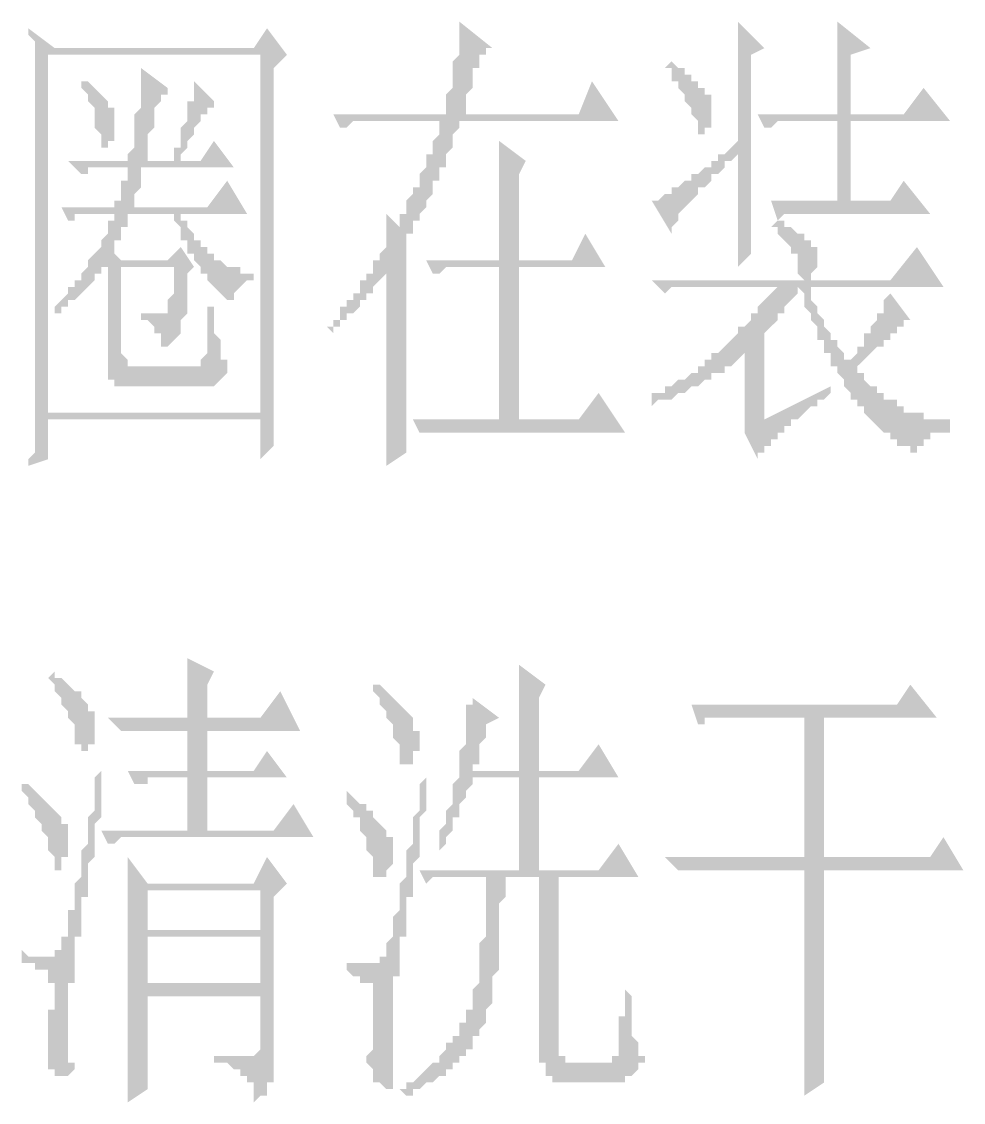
# Model space of a CAD drawing. Header units: millimetres. Extents: x 0 to 275, y 0 to 194.
# Drawn here: x 206.12 to 215.14, y 94.85 to 105.2 of the extents above; entities that cross this region are included whole.
import ezdxf

# ---------------------------------------------------------------- set-up
doc = ezdxf.new("R2010")
doc.units = ezdxf.units.MM

msp = doc.modelspace()

# ---------------------------------------------------------------- hatches: boundary and pattern name
h = msp.add_hatch(color=0)
h.paths.add_polyline_path([(209.6135, 103.039333), (209.55, 102.975833), (209.55, 102.912333), (209.4865, 102.912333), (209.4865, 102.848833), (209.4865, 102.785333), (209.423, 102.785333), (209.423, 102.721833), (209.3595, 102.721833), (209.3595, 102.658333), (209.3595, 102.594833), (209.296, 102.594833), (209.296, 102.531333), (209.2325, 102.531333), (209.2325, 102.467833), (209.169, 102.467833), (209.169, 102.404333), (209.169, 102.340833), (209.1055, 102.340833), (209.1055, 102.277333), (209.042, 102.277333), (209.1055, 102.213833), (209.1055, 102.277333), (209.169, 102.277333), (209.169, 102.340833), (209.2325, 102.340833), (209.2325, 102.404333), (209.296, 102.404333), (209.3595, 102.467833), (209.3595, 102.531333), (209.423, 102.531333), (209.423, 102.594833), (209.4865, 102.594833), (209.4865, 102.658333), (209.55, 102.721833), (209.6135, 102.785333), (209.6135, 101.451833), (209.6135, 101.388333), (209.6135, 101.324833), (209.6135, 101.261333), (209.6135, 101.197833), (209.6135, 101.134333), (209.6135, 101.070833), (209.6135, 101.007333), (209.6135, 100.943833), (209.804, 101.070833), (209.804, 103.102833), (209.804, 103.166333), (209.8675, 103.166333), (209.8675, 103.229833), (209.8675, 103.293333), (209.931, 103.293333), (209.931, 103.356833), (209.9945, 103.420333), (209.9945, 103.483833), (210.058, 103.547333), (210.058, 103.610833), (210.058, 103.674333), (210.1215, 103.674333), (210.1215, 103.737833), (210.1215, 103.801333), (210.185, 103.801333), (210.185, 103.864833), (210.185, 103.928333), (210.2485, 103.991833), (210.2485, 104.055333), (210.2485, 104.118833), (210.312, 104.182333), (210.312, 104.245833), (211.836, 104.245833), (211.582, 104.626833), (211.455, 104.309333), (210.3755, 104.309333), (210.3755, 104.372833), (210.3755, 104.436333), (210.3755, 104.499833), (210.439, 104.563333), (210.439, 104.626833), (210.439, 104.690333), (210.439, 104.753833), (210.5025, 104.753833), (210.5025, 104.817333), (210.5025, 104.880833), (210.566, 104.880833), (210.566, 104.944333), (210.6295, 104.944333), (210.312, 105.198333), (210.312, 105.134833), (210.312, 105.071333), (210.312, 105.007833), (210.312, 104.944333), (210.312, 104.880833), (210.2485, 104.817333), (210.2485, 104.753833), (210.2485, 104.690333), (210.2485, 104.626833), (210.2485, 104.563333), (210.185, 104.499833), (210.185, 104.436333), (210.185, 104.372833), (210.185, 104.309333), (209.1055, 104.309333), (209.169, 104.182333), (209.2325, 104.182333), (209.296, 104.245833), (209.3595, 104.245833), (209.423, 104.245833), (210.1215, 104.245833), (210.1215, 104.182333), (210.1215, 104.118833), (210.058, 104.055333), (210.058, 103.991833), (210.058, 103.928333), (209.9945, 103.928333), (209.9945, 103.864833), (209.9945, 103.801333), (209.931, 103.737833), (209.931, 103.674333), (209.931, 103.610833), (209.8675, 103.610833), (209.8675, 103.547333), (209.804, 103.483833), (209.804, 103.420333), (209.804, 103.356833), (209.7405, 103.356833), (209.7405, 103.293333), (209.7405, 103.229833), (209.6135, 103.356833), (209.6135, 103.293333), (209.6135, 103.229833), (209.6135, 103.166333), (209.6135, 103.102833)])
h.paths.add_polyline_path([(210.693, 103.547333), (210.693, 102.912333), (209.9945, 102.912333), (210.058, 102.785333), (210.1215, 102.785333), (210.185, 102.848833), (210.2485, 102.848833), (210.312, 102.848833), (210.693, 102.848833), (210.693, 101.388333), (209.8675, 101.388333), (209.931, 101.261333), (209.9945, 101.261333), (210.058, 101.261333), (210.1215, 101.261333), (210.185, 101.261333), (211.8995, 101.261333), (211.6455, 101.642333), (211.455, 101.388333), (210.8835, 101.388333), (210.8835, 102.848833), (211.709, 102.848833), (211.5185, 103.166333), (211.3915, 102.912333), (210.8835, 102.912333), (210.8835, 103.737833), (210.947, 103.864833), (210.693, 104.055333), (210.693, 103.991833), (210.693, 103.928333), (210.693, 103.864833), (210.693, 103.801333), (210.693, 103.737833), (210.693, 103.674333), (210.693, 103.610833)])
h = msp.add_hatch(color=0)
h.paths.add_polyline_path([(212.344, 104.817333), (212.2805, 104.753833), (212.344, 104.753833), (212.344, 104.690333), (212.344, 104.626833), (212.4075, 104.626833), (212.4075, 104.563333), (212.471, 104.499833), (212.471, 104.436333), (212.5345, 104.372833), (212.5345, 104.309333), (212.598, 104.245833), (212.598, 104.182333), (212.598, 104.118833), (212.6615, 104.118833), (212.6615, 104.182333), (212.725, 104.182333), (212.725, 104.245833), (212.725, 104.309333), (212.725, 104.372833), (212.725, 104.436333), (212.725, 104.499833), (212.6615, 104.499833), (212.6615, 104.563333), (212.598, 104.563333), (212.598, 104.626833), (212.5345, 104.626833), (212.5345, 104.690333), (212.471, 104.690333), (212.471, 104.753833), (212.4075, 104.753833)])
h.paths.add_polyline_path([(213.106, 104.880833), (213.233, 104.944333), (212.979, 105.198333), (212.979, 105.134833), (212.979, 105.071333), (212.979, 105.007833), (212.979, 104.944333), (212.979, 104.880833), (212.979, 104.817333), (212.979, 104.753833), (212.979, 104.690333), (212.979, 104.626833), (212.979, 104.563333), (212.979, 104.499833), (212.979, 104.436333), (212.979, 104.372833), (212.979, 104.309333), (212.979, 104.245833), (212.979, 104.182333), (212.979, 104.118833), (212.979, 104.055333), (212.9155, 103.991833), (212.852, 103.928333), (212.7885, 103.928333), (212.7885, 103.864833), (212.725, 103.864833), (212.725, 103.801333), (212.6615, 103.801333), (212.598, 103.737833), (212.5345, 103.737833), (212.5345, 103.674333), (212.471, 103.674333), (212.4075, 103.610833), (212.344, 103.610833), (212.344, 103.547333), (212.2805, 103.547333), (212.217, 103.483833), (212.1535, 103.483833), (212.344, 103.166333), (212.344, 103.229833), (212.4075, 103.293333), (212.4075, 103.356833), (212.471, 103.420333), (212.5345, 103.483833), (212.598, 103.547333), (212.598, 103.610833), (212.6615, 103.610833), (212.725, 103.674333), (212.725, 103.737833), (212.7885, 103.737833), (212.852, 103.801333), (212.852, 103.864833), (212.9155, 103.864833), (212.979, 103.928333), (212.979, 103.864833), (212.979, 103.801333), (212.979, 103.737833), (212.979, 103.674333), (212.979, 103.610833), (212.979, 103.547333), (212.979, 103.483833), (212.979, 103.420333), (212.979, 103.356833), (212.979, 103.293333), (212.979, 103.229833), (212.979, 103.166333), (212.979, 103.102833), (212.979, 103.039333), (212.979, 102.975833), (212.979, 102.912333), (212.979, 102.848833), (213.106, 102.975833)])
h.paths.add_polyline_path([(213.1695, 104.309333), (213.233, 104.182333), (213.2965, 104.182333), (213.36, 104.245833), (213.4235, 104.245833), (213.487, 104.245833), (213.9315, 104.245833), (213.9315, 103.483833), (213.2965, 103.483833), (213.36, 103.293333), (213.4235, 103.356833), (213.487, 103.356833), (213.5505, 103.356833), (213.614, 103.356833), (214.8205, 103.356833), (214.5665, 103.674333), (214.4395, 103.483833), (214.0585, 103.483833), (214.0585, 104.245833), (215.011, 104.245833), (214.757, 104.563333), (214.5665, 104.309333), (214.0585, 104.309333), (214.0585, 104.880833), (214.249, 104.944333), (213.9315, 105.198333), (213.9315, 105.134833), (213.9315, 105.071333), (213.9315, 105.007833), (213.9315, 104.944333), (213.9315, 104.880833), (213.9315, 104.817333), (213.9315, 104.753833), (213.9315, 104.690333), (213.9315, 104.626833), (213.9315, 104.563333), (213.9315, 104.499833), (213.9315, 104.436333), (213.9315, 104.372833), (213.9315, 104.309333)])
h.paths.add_polyline_path([(213.614, 102.721833), (212.1535, 102.721833), (212.2805, 102.594833), (212.344, 102.658333), (212.4075, 102.658333), (212.471, 102.658333), (212.5345, 102.658333), (213.36, 102.658333), (213.2965, 102.594833), (213.233, 102.531333), (213.1695, 102.467833), (213.1695, 102.404333), (213.106, 102.404333), (213.106, 102.340833), (213.0425, 102.277333), (212.979, 102.277333), (212.979, 102.213833), (212.9155, 102.150333), (212.852, 102.086833), (212.7885, 102.023333), (212.725, 102.023333), (212.725, 101.959833), (212.6615, 101.959833), (212.6615, 101.896333), (212.598, 101.896333), (212.598, 101.832833), (212.5345, 101.832833), (212.471, 101.769333), (212.4075, 101.769333), (212.344, 101.705833), (212.2805, 101.705833), (212.2805, 101.642333), (212.217, 101.642333), (212.1535, 101.642333), (212.1535, 101.515333), (212.217, 101.578833), (212.2805, 101.578833), (212.344, 101.578833), (212.4075, 101.642333), (212.471, 101.642333), (212.5345, 101.705833), (212.598, 101.705833), (212.6615, 101.769333), (212.725, 101.769333), (212.725, 101.832833), (212.7885, 101.832833), (212.852, 101.832833), (212.852, 101.896333), (212.9155, 101.896333), (212.979, 101.959833), (213.0425, 102.023333), (213.0425, 101.515333), (213.0425, 101.451833), (213.0425, 101.388333), (213.0425, 101.324833), (213.0425, 101.261333), (213.1695, 101.007333), (213.1695, 101.070833), (213.233, 101.070833), (213.233, 101.134333), (213.2965, 101.134333), (213.2965, 101.197833), (213.36, 101.197833), (213.36, 101.261333), (213.4235, 101.261333), (213.4235, 101.324833), (213.487, 101.324833), (213.487, 101.388333), (213.5505, 101.388333), (213.614, 101.451833), (213.6775, 101.515333), (213.741, 101.515333), (213.741, 101.578833), (213.8045, 101.578833), (213.868, 101.642333), (213.868, 101.705833), (213.233, 101.388333), (213.233, 102.213833), (213.2965, 102.277333), (213.36, 102.340833), (213.36, 102.404333), (213.4235, 102.404333), (213.4235, 102.467833), (213.487, 102.531333), (213.5505, 102.594833), (213.5505, 102.658333), (213.614, 102.594833), (213.614, 102.531333), (213.614, 102.467833), (213.6775, 102.404333), (213.6775, 102.340833), (213.741, 102.277333), (213.741, 102.213833), (213.741, 102.150333), (213.8045, 102.150333), (213.8045, 102.086833), (213.8045, 102.023333), (213.868, 102.023333), (213.868, 101.959833), (213.868, 101.896333), (213.9315, 101.896333), (213.9315, 101.832833), (213.995, 101.769333), (213.995, 101.705833), (214.0585, 101.642333), (214.0585, 101.578833), (214.122, 101.578833), (214.122, 101.515333), (214.1855, 101.515333), (214.1855, 101.451833), (214.249, 101.388333), (214.3125, 101.324833), (214.376, 101.261333), (214.4395, 101.261333), (214.4395, 101.197833), (214.503, 101.197833), (214.503, 101.134333), (214.5665, 101.134333), (214.63, 101.134333), (214.63, 101.070833), (214.6935, 101.070833), (214.6935, 101.134333), (214.757, 101.134333), (214.757, 101.197833), (214.8205, 101.197833), (214.8205, 101.261333), (214.884, 101.261333), (214.9475, 101.261333), (215.011, 101.261333), (215.011, 101.388333), (214.9475, 101.388333), (214.884, 101.388333), (214.8205, 101.388333), (214.757, 101.388333), (214.757, 101.451833), (214.6935, 101.451833), (214.63, 101.451833), (214.5665, 101.451833), (214.5665, 101.515333), (214.503, 101.515333), (214.503, 101.578833), (214.4395, 101.578833), (214.376, 101.578833), (214.376, 101.642333), (214.3125, 101.642333), (214.3125, 101.705833), (214.249, 101.705833), (214.1855, 101.769333), (214.1855, 101.832833), (214.122, 101.832833), (214.122, 101.896333), (214.0585, 101.896333), (214.122, 101.896333), (214.1855, 101.959833), (214.249, 102.023333), (214.3125, 102.086833), (214.376, 102.086833), (214.376, 102.150333), (214.4395, 102.150333), (214.4395, 102.213833), (214.503, 102.213833), (214.503, 102.277333), (214.5665, 102.277333), (214.5665, 102.340833), (214.63, 102.340833), (214.4395, 102.594833), (214.376, 102.531333), (214.376, 102.467833), (214.376, 102.404333), (214.3125, 102.404333), (214.3125, 102.340833), (214.249, 102.277333), (214.249, 102.213833), (214.1855, 102.213833), (214.1855, 102.150333), (214.1855, 102.086833), (214.122, 102.086833), (214.122, 102.023333), (214.0585, 101.959833), (213.995, 101.959833), (213.995, 102.023333), (213.9315, 102.086833), (213.9315, 102.150333), (213.868, 102.150333), (213.868, 102.213833), (213.8045, 102.277333), (213.8045, 102.340833), (213.741, 102.404333), (213.741, 102.467833), (213.6775, 102.531333), (213.6775, 102.594833), (213.6775, 102.658333), (213.614, 102.658333), (214.9475, 102.658333), (214.6935, 103.039333), (214.4395, 102.721833), (213.6775, 102.721833), (213.6775, 102.785333), (213.741, 102.848833), (213.741, 102.912333), (213.741, 102.975833), (213.741, 103.039333), (213.6775, 103.039333), (213.6775, 103.102833), (213.614, 103.102833), (213.614, 103.166333), (213.5505, 103.166333), (213.487, 103.229833), (213.4235, 103.229833), (213.4235, 103.293333), (213.36, 103.293333), (213.2965, 103.229833), (213.36, 103.229833), (213.36, 103.166333), (213.4235, 103.102833), (213.487, 103.039333), (213.487, 102.975833), (213.5505, 102.975833), (213.5505, 102.912333), (213.5505, 102.848833), (213.5505, 102.785333)])
h = msp.add_hatch(color=0)
h.paths.add_polyline_path([(206.1845, 105.134833), (206.1845, 105.071333), (206.248, 105.007833), (206.248, 104.944333), (206.248, 104.880833), (206.248, 104.817333), (206.248, 104.753833), (206.248, 104.690333), (206.248, 104.626833), (206.248, 104.563333), (206.248, 104.499833), (206.248, 101.705833), (206.248, 101.642333), (206.248, 101.578833), (206.248, 101.515333), (206.248, 101.451833), (206.248, 101.388333), (206.248, 101.324833), (206.248, 101.261333), (206.248, 101.197833), (206.248, 101.134333), (206.248, 101.070833), (206.1845, 101.007333), (206.1845, 100.943833), (206.375, 101.007333), (206.375, 101.388333), (208.407, 101.388333), (208.407, 101.007333), (208.534, 101.134333), (208.534, 101.197833), (208.534, 101.261333), (208.534, 101.324833), (208.534, 101.388333), (208.534, 101.451833), (208.534, 101.515333), (208.534, 101.578833), (208.534, 101.642333), (208.534, 101.705833), (208.534, 104.753833), (208.661, 104.880833), (208.4705, 105.134833), (208.3435, 104.944333), (206.4385, 104.944333)])
h.paths.add_polyline_path([(206.375, 104.880833), (208.407, 104.880833), (208.407, 101.451833), (206.375, 101.451833)])
h.paths.add_polyline_path([(206.756, 104.626833), (206.6925, 104.626833), (206.6925, 104.563333), (206.756, 104.499833), (206.756, 104.436333), (206.8195, 104.372833), (206.8195, 104.309333), (206.8195, 104.245833), (206.8195, 104.182333), (206.883, 104.118833), (206.883, 104.055333), (206.883, 103.991833), (206.9465, 103.991833), (206.9465, 104.055333), (207.01, 104.055333), (207.01, 104.118833), (207.01, 104.182333), (207.01, 104.245833), (207.01, 104.309333), (207.01, 104.372833), (206.9465, 104.372833), (206.9465, 104.436333), (206.883, 104.499833), (206.8195, 104.563333)])
h.paths.add_polyline_path([(207.01, 103.420333), (206.502, 103.420333), (206.5655, 103.293333), (206.629, 103.293333), (206.629, 103.356833), (206.6925, 103.356833), (206.756, 103.356833), (206.8195, 103.356833), (207.01, 103.356833), (207.01, 103.293333), (206.9465, 103.293333), (206.9465, 103.229833), (206.9465, 103.166333), (206.883, 103.102833), (206.883, 103.039333), (206.8195, 102.975833), (206.756, 102.912333), (206.756, 102.848833), (206.6925, 102.785333), (206.6925, 102.721833), (206.629, 102.721833), (206.629, 102.658333), (206.5655, 102.658333), (206.5655, 102.594833), (206.502, 102.531333), (206.4385, 102.467833), (206.4385, 102.404333), (206.502, 102.404333), (206.502, 102.467833), (206.5655, 102.467833), (206.5655, 102.531333), (206.629, 102.531333), (206.6925, 102.594833), (206.756, 102.658333), (206.8195, 102.721833), (206.8195, 102.785333), (206.883, 102.785333), (206.883, 102.848833), (206.9465, 102.848833), (206.9465, 102.912333), (206.9465, 102.023333), (206.9465, 101.959833), (206.9465, 101.896333), (206.9465, 101.832833), (206.9465, 101.769333), (207.01, 101.769333), (207.01, 101.705833), (207.0735, 101.705833), (207.8355, 101.705833), (207.899, 101.705833), (207.9625, 101.705833), (208.026, 101.769333), (208.0895, 101.832833), (208.0895, 101.896333), (208.0895, 101.959833), (208.026, 101.959833), (208.026, 102.023333), (208.026, 102.086833), (208.026, 102.150333), (207.9625, 102.213833), (207.9625, 102.277333), (207.9625, 102.340833), (207.9625, 102.404333), (207.9625, 102.467833), (207.899, 102.467833), (207.899, 102.404333), (207.899, 102.340833), (207.899, 102.277333), (207.899, 102.213833), (207.899, 102.150333), (207.899, 102.086833), (207.899, 102.023333), (207.8355, 101.959833), (207.8355, 101.896333), (207.772, 101.896333), (207.2005, 101.896333), (207.137, 101.896333), (207.137, 101.959833), (207.0735, 102.023333), (207.0735, 102.086833), (207.0735, 102.848833), (207.5815, 102.848833), (207.5815, 102.785333), (207.5815, 102.721833), (207.5815, 102.658333), (207.5815, 102.594833), (207.518, 102.531333), (207.518, 102.467833), (207.518, 102.404333), (207.4545, 102.404333), (207.391, 102.404333), (207.3275, 102.404333), (207.264, 102.404333), (207.264, 102.340833), (207.3275, 102.340833), (207.391, 102.277333), (207.391, 102.213833), (207.4545, 102.213833), (207.4545, 102.150333), (207.4545, 102.086833), (207.518, 102.086833), (207.5815, 102.150333), (207.645, 102.213833), (207.645, 102.277333), (207.645, 102.340833), (207.7085, 102.404333), (207.7085, 102.467833), (207.7085, 102.531333), (207.7085, 102.594833), (207.7085, 102.658333), (207.7085, 102.721833), (207.7085, 102.785333), (207.772, 102.848833), (207.645, 103.039333), (207.518, 102.912333), (207.0735, 102.912333), (207.01, 102.975833), (207.01, 103.039333), (207.01, 103.102833), (207.0735, 103.102833), (207.0735, 103.166333), (207.0735, 103.229833), (207.137, 103.229833), (207.137, 103.293333), (207.137, 103.356833), (207.5815, 103.356833), (207.5815, 103.293333), (207.645, 103.229833), (207.645, 103.166333), (207.645, 103.102833), (207.7085, 103.102833), (207.7085, 103.039333), (207.7085, 102.975833), (207.772, 102.975833), (207.772, 102.912333), (207.8355, 102.848833), (207.8355, 102.785333), (207.899, 102.785333), (207.899, 102.721833), (207.9625, 102.658333), (208.026, 102.594833), (208.0895, 102.531333), (208.153, 102.531333), (208.153, 102.594833), (208.2165, 102.658333), (208.28, 102.721833), (208.3435, 102.721833), (208.3435, 102.785333), (208.28, 102.785333), (208.2165, 102.785333), (208.2165, 102.848833), (208.153, 102.848833), (208.0895, 102.848833), (208.026, 102.912333), (207.9625, 102.912333), (207.9625, 102.975833), (207.899, 102.975833), (207.899, 103.039333), (207.8355, 103.039333), (207.8355, 103.102833), (207.772, 103.102833), (207.772, 103.166333), (207.7085, 103.229833), (207.7085, 103.293333), (207.645, 103.293333), (207.645, 103.356833), (208.28, 103.356833), (208.0895, 103.674333), (207.899, 103.420333), (207.2005, 103.420333), (207.2005, 103.483833), (207.2005, 103.547333), (207.264, 103.610833), (207.264, 103.674333), (207.264, 103.737833), (207.264, 103.801333), (208.153, 103.801333), (207.9625, 104.055333), (207.8355, 103.864833), (207.645, 103.864833), (207.645, 103.928333), (207.7085, 103.991833), (207.7085, 104.055333), (207.772, 104.118833), (207.772, 104.182333), (207.8355, 104.245833), (207.8355, 104.309333), (207.899, 104.309333), (207.899, 104.372833), (207.9625, 104.372833), (207.9625, 104.436333), (207.772, 104.626833), (207.772, 104.563333), (207.772, 104.499833), (207.772, 104.436333), (207.7085, 104.436333), (207.7085, 104.372833), (207.7085, 104.309333), (207.7085, 104.245833), (207.645, 104.182333), (207.645, 104.118833), (207.645, 104.055333), (207.645, 103.991833), (207.5815, 103.991833), (207.5815, 103.928333), (207.5815, 103.864833), (207.3275, 103.864833), (207.3275, 103.928333), (207.3275, 103.991833), (207.3275, 104.055333), (207.3275, 104.118833), (207.391, 104.182333), (207.391, 104.245833), (207.391, 104.309333), (207.391, 104.372833), (207.4545, 104.436333), (207.4545, 104.499833), (207.518, 104.499833), (207.518, 104.563333), (207.264, 104.753833), (207.264, 104.690333), (207.264, 104.626833), (207.264, 104.563333), (207.264, 104.499833), (207.264, 104.436333), (207.264, 104.372833), (207.2005, 104.309333), (207.2005, 104.245833), (207.2005, 104.182333), (207.2005, 104.118833), (207.2005, 104.055333), (207.2005, 103.991833), (207.137, 103.928333), (207.137, 103.864833), (206.5655, 103.864833), (206.6925, 103.737833), (206.756, 103.737833), (206.756, 103.801333), (206.8195, 103.801333), (206.883, 103.801333), (206.9465, 103.801333), (207.137, 103.801333), (207.137, 103.737833), (207.137, 103.674333), (207.0735, 103.674333), (207.0735, 103.610833), (207.0735, 103.547333), (207.0735, 103.483833), (207.01, 103.483833)])
h = msp.add_hatch(color=0)
h.paths.add_polyline_path([(207.3275, 96.879833), (208.407, 96.879833), (208.407, 96.498833), (207.3275, 96.498833)])
h.paths.add_polyline_path([(207.3275, 96.435333), (208.407, 96.435333), (208.407, 95.990833), (207.3275, 95.990833)])
h.paths.add_polyline_path([(207.137, 97.197333), (207.137, 97.133833), (207.137, 97.070333), (207.137, 97.006833), (207.137, 96.943333), (207.137, 96.879833), (207.137, 96.816333), (207.137, 96.752833), (207.137, 96.689333), (207.137, 96.625833), (207.137, 96.562333), (207.137, 96.498833), (207.137, 96.435333), (207.137, 96.371833), (207.137, 96.308333), (207.137, 96.244833), (207.137, 96.181333), (207.137, 96.117833), (207.137, 96.054333), (207.137, 95.990833), (207.137, 95.927333), (207.137, 95.863833), (207.137, 95.800333), (207.137, 95.736833), (207.137, 95.673333), (207.137, 95.609833), (207.137, 95.546333), (207.137, 95.482833), (207.137, 95.419333), (207.137, 95.355833), (207.137, 95.292333), (207.137, 95.228833), (207.137, 95.165333), (207.137, 95.101833), (207.137, 95.038333), (207.137, 94.974833), (207.137, 94.911333), (207.137, 94.847833), (207.3275, 94.974833), (207.3275, 95.863833), (208.407, 95.863833), (208.407, 95.419333), (208.407, 95.355833), (208.3435, 95.292333), (208.28, 95.292333), (208.2165, 95.292333), (208.153, 95.292333), (208.0895, 95.292333), (208.026, 95.292333), (207.9625, 95.292333), (207.9625, 95.228833), (208.026, 95.228833), (208.0895, 95.228833), (208.153, 95.165333), (208.2165, 95.165333), (208.2165, 95.101833), (208.28, 95.101833), (208.28, 95.038333), (208.3435, 95.038333), (208.3435, 94.974833), (208.3435, 94.911333), (208.3435, 94.847833), (208.407, 94.911333), (208.4705, 94.911333), (208.4705, 94.974833), (208.4705, 95.038333), (208.534, 95.038333), (208.534, 95.101833), (208.534, 95.165333), (208.534, 95.228833), (208.534, 95.292333), (208.534, 95.355833), (208.534, 96.816333), (208.661, 96.943333), (208.4705, 97.197333), (208.3435, 96.943333), (207.3275, 96.943333)])
h.paths.add_polyline_path([(207.7085, 98.530833), (206.9465, 98.530833), (207.0735, 98.403833), (207.137, 98.403833), (207.2005, 98.403833), (207.264, 98.403833), (207.3275, 98.403833), (207.7085, 98.403833), (207.7085, 98.022833), (207.137, 98.022833), (207.2005, 97.895833), (207.264, 97.895833), (207.3275, 97.895833), (207.3275, 97.959333), (207.391, 97.959333), (207.4545, 97.959333), (207.7085, 97.959333), (207.7085, 97.451333), (206.883, 97.451333), (206.9465, 97.324333), (207.01, 97.324333), (207.0735, 97.387833), (207.137, 97.387833), (207.2005, 97.387833), (208.915, 97.387833), (208.7245, 97.705333), (208.534, 97.451333), (207.899, 97.451333), (207.899, 97.959333), (208.661, 97.959333), (208.4705, 98.213333), (208.3435, 98.022833), (207.899, 98.022833), (207.899, 98.403833), (208.788, 98.403833), (208.5975, 98.784833), (208.407, 98.530833), (207.899, 98.530833), (207.899, 98.848333), (207.9625, 98.975333), (207.7085, 99.102333), (207.7085, 99.038833), (207.7085, 98.975333), (207.7085, 98.911833), (207.7085, 98.848333), (207.7085, 98.784833), (207.7085, 98.721333), (207.7085, 98.657833), (207.7085, 98.594333)])
h.paths.add_polyline_path([(206.883, 98.022833), (206.8195, 97.959333), (206.8195, 97.832333), (206.8195, 97.768833), (206.8195, 97.705333), (206.8195, 97.641833), (206.756, 97.578333), (206.756, 97.514833), (206.756, 97.451333), (206.756, 97.387833), (206.756, 97.324333), (206.6925, 97.260833), (206.6925, 97.197333), (206.6925, 97.133833), (206.6925, 97.070333), (206.6925, 97.006833), (206.629, 96.943333), (206.629, 96.879833), (206.629, 96.816333), (206.629, 96.752833), (206.629, 96.689333), (206.5655, 96.689333), (206.5655, 96.625833), (206.5655, 96.562333), (206.5655, 96.498833), (206.5655, 96.435333), (206.502, 96.435333), (206.502, 96.371833), (206.502, 96.308333), (206.4385, 96.308333), (206.4385, 96.244833), (206.375, 96.244833), (206.3115, 96.244833), (206.248, 96.244833), (206.1845, 96.244833), (206.121, 96.308333), (206.121, 96.181333), (206.1845, 96.181333), (206.248, 96.181333), (206.248, 96.117833), (206.3115, 96.117833), (206.375, 96.117833), (206.375, 96.054333), (206.375, 95.990833), (206.4385, 95.990833), (206.4385, 95.927333), (206.4385, 95.863833), (206.4385, 95.800333), (206.4385, 95.736833), (206.375, 95.736833), (206.375, 95.673333), (206.375, 95.609833), (206.375, 95.546333), (206.375, 95.482833), (206.375, 95.419333), (206.375, 95.355833), (206.375, 95.292333), (206.375, 95.228833), (206.375, 95.165333), (206.4385, 95.165333), (206.4385, 95.101833), (206.502, 95.101833), (206.5655, 95.101833), (206.629, 95.165333), (206.629, 95.228833), (206.5655, 95.228833), (206.5655, 95.292333), (206.5655, 95.355833), (206.5655, 95.419333), (206.5655, 95.482833), (206.5655, 95.546333), (206.5655, 95.609833), (206.5655, 95.673333), (206.5655, 95.736833), (206.5655, 95.800333), (206.5655, 95.863833), (206.5655, 95.927333), (206.5655, 95.990833), (206.629, 95.990833), (206.629, 96.054333), (206.629, 96.117833), (206.629, 96.181333), (206.629, 96.244833), (206.629, 96.308333), (206.629, 96.371833), (206.629, 96.435333), (206.6925, 96.435333), (206.6925, 96.498833), (206.6925, 96.562333), (206.6925, 96.625833), (206.6925, 96.689333), (206.6925, 96.752833), (206.6925, 96.816333), (206.756, 96.816333), (206.756, 96.879833), (206.756, 96.943333), (206.756, 97.006833), (206.756, 97.070333), (206.756, 97.133833), (206.8195, 97.197333), (206.8195, 97.260833), (206.8195, 97.324333), (206.8195, 97.387833), (206.8195, 97.451333), (206.8195, 97.514833), (206.883, 97.578333), (206.883, 97.705333), (206.883, 97.768833), (206.883, 97.832333), (206.883, 97.895833), (206.883, 97.959333)])
h.paths.add_polyline_path([(206.121, 97.895833), (206.121, 97.832333), (206.1845, 97.768833), (206.1845, 97.705333), (206.248, 97.641833), (206.248, 97.578333), (206.3115, 97.514833), (206.3115, 97.451333), (206.375, 97.387833), (206.375, 97.324333), (206.375, 97.260833), (206.4385, 97.197333), (206.4385, 97.133833), (206.4385, 97.070333), (206.502, 97.070333), (206.502, 97.133833), (206.502, 97.197333), (206.5655, 97.197333), (206.5655, 97.260833), (206.5655, 97.324333), (206.5655, 97.387833), (206.5655, 97.451333), (206.5655, 97.514833), (206.502, 97.514833), (206.502, 97.578333), (206.4385, 97.641833), (206.375, 97.705333), (206.3115, 97.768833), (206.248, 97.832333), (206.1845, 97.895833)])
h.paths.add_polyline_path([(206.4385, 98.975333), (206.375, 98.911833), (206.4385, 98.848333), (206.4385, 98.784833), (206.502, 98.721333), (206.502, 98.657833), (206.5655, 98.594333), (206.5655, 98.530833), (206.629, 98.467333), (206.629, 98.403833), (206.629, 98.340333), (206.629, 98.276833), (206.6925, 98.276833), (206.6925, 98.213333), (206.756, 98.213333), (206.756, 98.276833), (206.8195, 98.276833), (206.8195, 98.340333), (206.8195, 98.403833), (206.8195, 98.467333), (206.8195, 98.530833), (206.8195, 98.594333), (206.756, 98.594333), (206.756, 98.657833), (206.6925, 98.721333), (206.6925, 98.784833), (206.629, 98.784833), (206.5655, 98.848333), (206.502, 98.911833), (206.4385, 98.911833)])
h = msp.add_hatch(color=0)
h.paths.add_polyline_path([(210.439, 98.721333), (210.439, 98.657833), (210.3755, 98.657833), (210.3755, 98.594333), (210.3755, 98.530833), (210.3755, 98.467333), (210.3755, 98.403833), (210.3755, 98.340333), (210.3755, 98.276833), (210.312, 98.213333), (210.312, 98.149833), (210.312, 98.086333), (210.312, 98.022833), (210.312, 97.959333), (210.2485, 97.895833), (210.2485, 97.832333), (210.2485, 97.768833), (210.2485, 97.705333), (210.185, 97.641833), (210.185, 97.578333), (210.185, 97.514833), (210.1215, 97.451333), (210.1215, 97.387833), (210.1215, 97.324333), (210.1215, 97.260833), (210.185, 97.324333), (210.185, 97.387833), (210.2485, 97.451333), (210.2485, 97.514833), (210.2485, 97.578333), (210.312, 97.578333), (210.312, 97.641833), (210.312, 97.705333), (210.3755, 97.768833), (210.3755, 97.832333), (210.439, 97.895833), (210.439, 97.959333), (210.8835, 97.959333), (210.8835, 97.070333), (209.931, 97.070333), (209.9945, 96.943333), (210.058, 97.006833), (210.566, 97.006833), (210.566, 96.943333), (210.566, 96.879833), (210.566, 96.816333), (210.566, 96.752833), (210.566, 96.689333), (210.566, 96.625833), (210.566, 96.562333), (210.566, 96.498833), (210.566, 96.435333), (210.5025, 96.371833), (210.5025, 96.308333), (210.5025, 96.244833), (210.5025, 96.181333), (210.5025, 96.117833), (210.5025, 96.054333), (210.5025, 95.990833), (210.439, 95.927333), (210.439, 95.863833), (210.439, 95.800333), (210.439, 95.736833), (210.3755, 95.736833), (210.3755, 95.673333), (210.3755, 95.609833), (210.312, 95.609833), (210.312, 95.546333), (210.312, 95.482833), (210.2485, 95.482833), (210.2485, 95.419333), (210.185, 95.419333), (210.185, 95.355833), (210.1215, 95.292333), (210.1215, 95.228833), (210.058, 95.228833), (209.9945, 95.165333), (209.931, 95.101833), (209.8675, 95.038333), (209.804, 95.038333), (209.804, 94.974833), (209.7405, 94.974833), (209.804, 94.911333), (209.8675, 94.911333), (209.8675, 94.974833), (209.931, 94.974833), (209.9945, 95.038333), (210.058, 95.038333), (210.1215, 95.101833), (210.185, 95.101833), (210.185, 95.165333), (210.2485, 95.165333), (210.2485, 95.228833), (210.312, 95.228833), (210.312, 95.292333), (210.3755, 95.292333), (210.3755, 95.355833), (210.439, 95.355833), (210.439, 95.419333), (210.439, 95.482833), (210.5025, 95.482833), (210.5025, 95.546333), (210.566, 95.609833), (210.566, 95.673333), (210.566, 95.736833), (210.6295, 95.800333), (210.6295, 95.863833), (210.6295, 95.927333), (210.6295, 95.990833), (210.6295, 96.054333), (210.693, 96.117833), (210.693, 96.181333), (210.693, 96.244833), (210.693, 96.308333), (210.693, 96.371833), (210.693, 96.435333), (210.693, 96.498833), (210.693, 96.562333), (210.693, 96.625833), (210.693, 96.689333), (210.693, 96.752833), (210.7565, 96.816333), (210.7565, 96.879833), (210.7565, 96.943333), (210.7565, 97.006833), (211.074, 97.006833), (211.074, 95.419333), (211.074, 95.355833), (211.074, 95.292333), (211.074, 95.228833), (211.1375, 95.228833), (211.1375, 95.165333), (211.1375, 95.101833), (211.201, 95.101833), (211.201, 95.038333), (211.2645, 95.038333), (211.328, 95.038333), (211.7725, 95.038333), (211.836, 95.038333), (211.8995, 95.038333), (211.8995, 95.101833), (211.963, 95.101833), (212.0265, 95.165333), (212.0265, 95.228833), (212.09, 95.228833), (212.09, 95.292333), (212.0265, 95.292333), (212.0265, 95.355833), (212.0265, 95.419333), (211.963, 95.482833), (211.963, 95.546333), (211.963, 95.609833), (211.963, 95.673333), (211.963, 95.736833), (211.963, 95.800333), (211.963, 95.863833), (211.8995, 95.927333), (211.8995, 95.990833), (211.8995, 96.054333), (211.8995, 95.990833), (211.8995, 95.927333), (211.8995, 95.863833), (211.8995, 95.800333), (211.8995, 95.736833), (211.8995, 95.673333), (211.836, 95.673333), (211.836, 95.609833), (211.836, 95.546333), (211.836, 95.482833), (211.836, 95.419333), (211.836, 95.355833), (211.836, 95.292333), (211.7725, 95.292333), (211.7725, 95.228833), (211.328, 95.228833), (211.328, 95.292333), (211.2645, 95.292333), (211.2645, 95.355833), (211.2645, 95.419333), (211.2645, 95.482833), (211.2645, 97.006833), (212.0265, 97.006833), (211.836, 97.324333), (211.6455, 97.070333), (211.074, 97.070333), (211.074, 97.959333), (211.836, 97.959333), (211.6455, 98.276833), (211.455, 98.022833), (211.074, 98.022833), (211.074, 98.721333), (211.1375, 98.848333), (210.8835, 99.038833), (210.8835, 98.975333), (210.8835, 98.911833), (210.8835, 98.848333), (210.8835, 98.784833), (210.8835, 98.721333), (210.8835, 98.657833), (210.8835, 98.594333), (210.8835, 98.530833), (210.8835, 98.467333), (210.8835, 98.403833), (210.8835, 98.340333), (210.8835, 98.276833), (210.8835, 98.213333), (210.8835, 98.149833), (210.8835, 98.086333), (210.8835, 98.022833), (210.439, 98.022833), (210.439, 98.086333), (210.5025, 98.086333), (210.5025, 98.149833), (210.5025, 98.213333), (210.5025, 98.276833), (210.566, 98.340333), (210.566, 98.403833), (210.566, 98.467333), (210.693, 98.530833)])
h.paths.add_polyline_path([(210.058, 98.022833), (209.9945, 98.022833), (209.9945, 97.959333), (209.931, 97.895833), (209.931, 97.832333), (209.931, 97.768833), (209.931, 97.641833), (209.8675, 97.578333), (209.8675, 97.514833), (209.8675, 97.451333), (209.8675, 97.387833), (209.8675, 97.324333), (209.804, 97.260833), (209.804, 97.197333), (209.804, 97.133833), (209.804, 97.070333), (209.804, 97.006833), (209.7405, 96.943333), (209.7405, 96.879833), (209.7405, 96.816333), (209.7405, 96.752833), (209.7405, 96.689333), (209.677, 96.625833), (209.677, 96.562333), (209.677, 96.498833), (209.677, 96.435333), (209.6135, 96.371833), (209.6135, 96.308333), (209.6135, 96.244833), (209.55, 96.244833), (209.55, 96.181333), (209.4865, 96.181333), (209.423, 96.181333), (209.3595, 96.181333), (209.296, 96.181333), (209.2325, 96.181333), (209.2325, 96.117833), (209.296, 96.054333), (209.3595, 96.054333), (209.3595, 95.990833), (209.423, 95.990833), (209.4865, 95.990833), (209.4865, 95.927333), (209.4865, 95.863833), (209.4865, 95.800333), (209.4865, 95.736833), (209.4865, 95.673333), (209.4865, 95.609833), (209.4865, 95.546333), (209.4865, 95.482833), (209.4865, 95.419333), (209.4865, 95.355833), (209.423, 95.292333), (209.423, 95.228833), (209.4865, 95.165333), (209.4865, 95.101833), (209.4865, 95.038333), (209.55, 95.038333), (209.6135, 94.974833), (209.677, 94.974833), (209.677, 95.038333), (209.677, 95.101833), (209.677, 95.165333), (209.677, 95.228833), (209.677, 95.292333), (209.677, 95.355833), (209.677, 95.419333), (209.677, 95.482833), (209.677, 95.546333), (209.677, 95.609833), (209.677, 95.673333), (209.677, 95.736833), (209.677, 95.800333), (209.677, 95.863833), (209.677, 95.927333), (209.677, 95.990833), (209.677, 96.054333), (209.7405, 96.054333), (209.7405, 96.117833), (209.7405, 96.181333), (209.7405, 96.244833), (209.7405, 96.308333), (209.7405, 96.371833), (209.7405, 96.435333), (209.804, 96.435333), (209.804, 96.498833), (209.804, 96.562333), (209.804, 96.625833), (209.804, 96.689333), (209.804, 96.752833), (209.804, 96.816333), (209.8675, 96.816333), (209.8675, 96.879833), (209.8675, 96.943333), (209.8675, 97.006833), (209.8675, 97.070333), (209.8675, 97.133833), (209.931, 97.197333), (209.931, 97.260833), (209.931, 97.324333), (209.931, 97.387833), (209.931, 97.514833), (209.931, 97.578333), (209.9945, 97.641833), (209.9945, 97.705333), (209.9945, 97.768833), (209.9945, 97.832333), (209.9945, 97.895833), (209.9945, 98.022833)])
h.paths.add_polyline_path([(209.2325, 97.832333), (209.2325, 97.768833), (209.2325, 97.705333), (209.296, 97.641833), (209.296, 97.578333), (209.3595, 97.578333), (209.3595, 97.514833), (209.3595, 97.451333), (209.423, 97.387833), (209.423, 97.324333), (209.423, 97.260833), (209.4865, 97.197333), (209.4865, 97.133833), (209.4865, 97.070333), (209.4865, 97.006833), (209.55, 97.006833), (209.6135, 97.006833), (209.6135, 97.070333), (209.677, 97.133833), (209.677, 97.197333), (209.677, 97.260833), (209.677, 97.324333), (209.677, 97.387833), (209.6135, 97.387833), (209.6135, 97.451333), (209.55, 97.514833), (209.4865, 97.578333), (209.4865, 97.641833), (209.423, 97.641833), (209.423, 97.705333), (209.3595, 97.705333), (209.296, 97.768833)])
h.paths.add_polyline_path([(209.4865, 98.848333), (209.4865, 98.784833), (209.55, 98.721333), (209.55, 98.657833), (209.6135, 98.594333), (209.6135, 98.530833), (209.677, 98.467333), (209.677, 98.403833), (209.677, 98.340333), (209.7405, 98.276833), (209.7405, 98.213333), (209.7405, 98.149833), (209.7405, 98.086333), (209.804, 98.086333), (209.8675, 98.086333), (209.8675, 98.149833), (209.8675, 98.213333), (209.931, 98.213333), (209.931, 98.276833), (209.931, 98.340333), (209.931, 98.403833), (209.8675, 98.403833), (209.8675, 98.467333), (209.8675, 98.530833), (209.804, 98.594333), (209.7405, 98.657833), (209.677, 98.721333), (209.6135, 98.784833), (209.55, 98.848333)])
h = msp.add_hatch(color=0)
h.dxf.hatch_style = 2
h.paths.add_polyline_path([(213.8045, 97.070333), (215.138, 97.070333), (214.9475, 97.387833), (214.8205, 97.197333), (213.8045, 97.197333), (213.8045, 98.530833), (214.884, 98.530833), (214.63, 98.848333), (214.503, 98.657833), (212.5345, 98.657833), (212.598, 98.467333), (212.6615, 98.467333), (212.6615, 98.530833), (212.725, 98.530833), (212.7885, 98.530833), (212.852, 98.530833), (213.614, 98.530833), (213.614, 97.197333), (212.2805, 97.197333), (212.4075, 97.070333), (212.471, 97.070333), (212.5345, 97.070333), (212.598, 97.070333), (212.6615, 97.070333), (213.614, 97.070333), (213.614, 96.244833), (213.614, 96.181333), (213.614, 96.117833), (213.614, 96.054333), (213.614, 95.990833), (213.614, 95.927333), (213.614, 95.863833), (213.614, 95.800333), (213.614, 95.736833), (213.614, 95.673333), (213.614, 95.609833), (213.614, 95.546333), (213.614, 95.482833), (213.614, 95.419333), (213.614, 95.355833), (213.614, 95.292333), (213.614, 95.228833), (213.614, 95.165333), (213.614, 95.101833), (213.614, 95.038333), (213.614, 94.974833), (213.614, 94.911333), (213.8045, 95.038333), (213.8045, 95.101833), (213.8045, 95.165333), (213.8045, 95.228833), (213.8045, 95.292333), (213.8045, 95.355833), (213.8045, 95.419333), (213.8045, 95.482833), (213.8045, 95.546333), (213.8045, 95.609833), (213.8045, 95.673333), (213.8045, 95.736833), (213.8045, 95.800333), (213.8045, 95.863833), (213.8045, 95.927333), (213.8045, 95.990833), (213.8045, 96.054333)])

doc.saveas('drawing.dxf')
